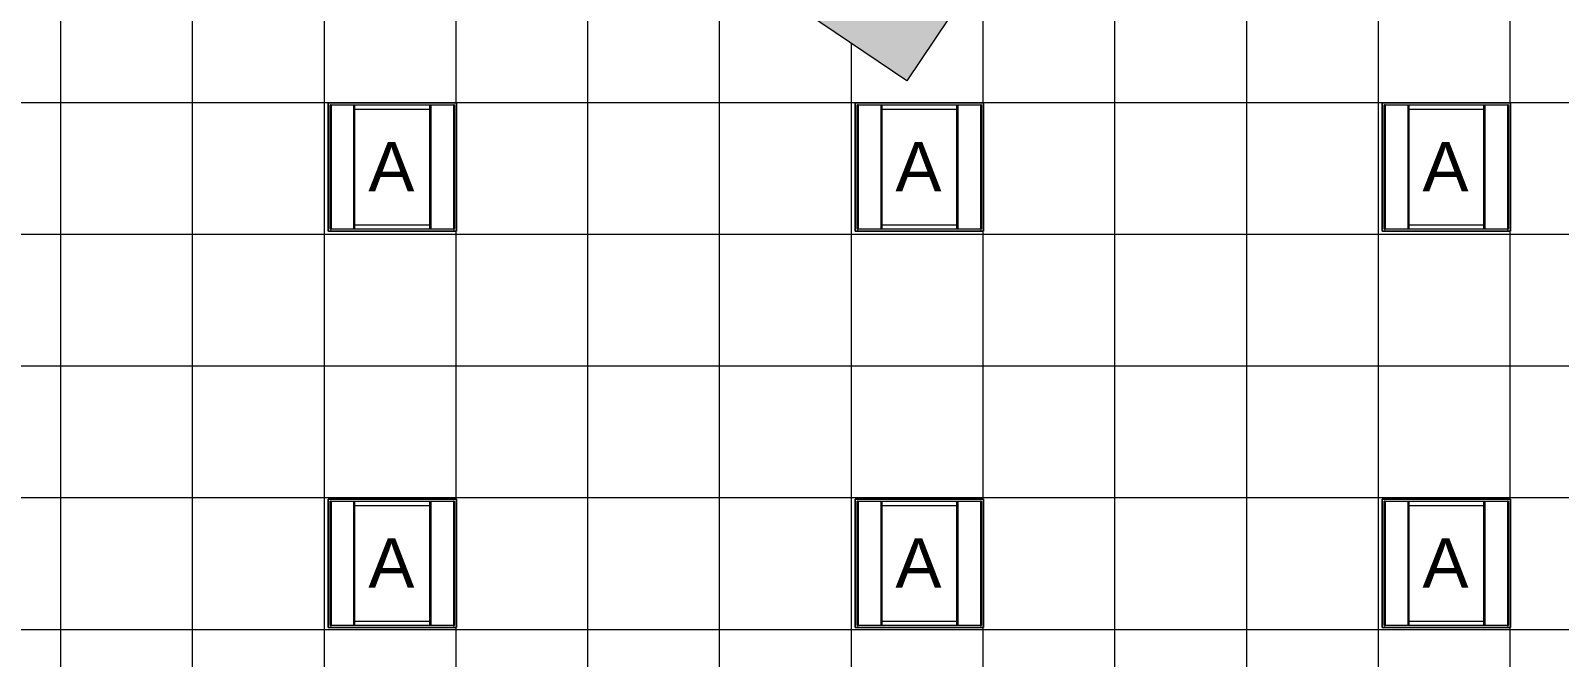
# Model space of a CAD drawing. Header units: inches. Extents: x -285 to 3116, y -17387 to -14851.
# Drawn here: x 1150.6 to 1429.1, y -15710.8 to -15596.5 of the extents above; entities that cross this region are included whole.
import ezdxf

# ---------------------------------------------------------------- set-up
doc = ezdxf.new("R2010")
doc.units = ezdxf.units.IN
doc.header["$MEASUREMENT"] = 0
for name, color, linetype, lineweight in [('A-CLNG', 13, 'Continuous', 13), ('A-CLNG-PATT', 13, 'Continuous', 13), ('E-LITE-EQPM', 33, 'Continuous', 9), ('E-LITE-EQPM-IDEN', 33, 'Continuous', 9), ('S-COLS', 52, 'Continuous', 13)]:
    doc.layers.add(name, color=color, linetype=linetype, lineweight=lineweight)
doc.styles.add('Arial', font='arial.ttf', dxfattribs={"height": 9})

# ---------------------------------------------------------------- blocks, each defined once
blk = doc.blocks.new('Concrete-Rectangular-Column - 1_10_-4868861-FIRST FLOOR RCP')
at = {"layer": 'S-COLS', "lineweight": 9}
blk.add_hatch(color=7, dxfattribs=at).paths.add_polyline_path([(-11, -11), (11, -11), (11, 11), (-11, 11), (-11, -0.73)], flags=0)
at = {"layer": 'S-COLS', "color": 8, "lineweight": 20}
for p, q in [((-11, 11), (11, 11)), ((-11, -11), (-11, 11)), ((11, 11), (11, -11)), ((11, -11), (-11, -11))]:
    blk.add_line(p, q, dxfattribs=at)
blk = doc.blocks.new('L-Recessed-Axis-Duo - 2 x 2-V6-FIRST FLOOR RCP')
at = {"layer": 'E-LITE-EQPM'}
for p, q in [((-11.7, 11.7), (-11.7, -11.7)), ((11.7, 11.7), (-11.7, 11.7)), ((-11.37, 11.26), (-11.37, 11.27)), ((-11.37, 11.14), (-11.37, 11.26)), ((11.32, 11.32), (-11.32, 11.32)), ((-11.32, 11.32), (-11.32, -11.32)), ((11.32, -11.32), (11.32, 11.32)), ((11.38, 11.27), (11.38, 11.26)), ((11.38, 11.26), (11.38, 11.14)), ((11.7, -11.7), (11.7, 11.7)), ((-11.37, 11.14), (11.38, 11.14)), ((-11.32, 7.03), (11.32, 7.03)), ((-11.32, 7.02), (11.32, 7.02)), ((-11.32, 6.85), (11.32, 6.85)), ((-10.57, 6.86), (-10.57, -6.86)), ((10.57, -6.86), (10.57, 6.86)), ((11.32, -6.85), (-11.32, -6.85)), ((-11.32, -7.02), (11.32, -7.02)), ((-11.32, -7.03), (11.32, -7.03)), ((-11.37, -11.26), (-11.37, -11.14)), ((-11.37, -11.14), (11.38, -11.14)), ((11.38, -11.14), (11.38, -11.26)), ((-11.7, -11.7), (11.7, -11.7)), ((-11.37, -11.27), (-11.37, -11.26)), ((-11.32, -11.32), (11.32, -11.32)), ((11.38, -11.26), (11.38, -11.27))]:
    blk.add_line(p, q, dxfattribs=at)
for points, knots in [([(-11.64, 11.64), (-11.65, 11.65), (-11.65, 11.65), (-11.66, 11.66), (-11.67, 11.67), (-11.68, 11.68), (-11.68, 11.68), (-11.69, 11.69), (-11.69, 11.69), (-11.7, 11.7), (-11.7, 11.7), (-11.7, 11.7), (-11.7, 11.7)], [0, 0, 0, 0, 0.166667, 0.25, 0.333333, 0.416667, 0.5, 0.583333, 0.666667, 0.75, 0.833333, 1, 1, 1, 1]), ([(11.64, 11.64), (11.65, 11.65), (11.65, 11.65), (11.66, 11.66), (11.67, 11.67), (11.68, 11.68), (11.68, 11.68), (11.69, 11.69), (11.69, 11.69), (11.7, 11.7), (11.7, 11.7), (11.7, 11.7), (11.7, 11.7)], [0, 0, 0, 0, 0.166667, 0.25, 0.333333, 0.416667, 0.5, 0.583333, 0.666667, 0.75, 0.833333, 1, 1, 1, 1]), ([(-11.7, -11.7), (-11.7, -11.7), (-11.7, -11.7), (-11.7, -11.7), (-11.69, -11.69), (-11.69, -11.69), (-11.68, -11.68), (-11.68, -11.68), (-11.67, -11.67), (-11.66, -11.66), (-11.65, -11.65), (-11.65, -11.65), (-11.64, -11.64)], [-1, -1, -1, -1, -0.833333, -0.75, -0.666667, -0.583333, -0.5, -0.416667, -0.333333, -0.25, -0.166667, 0, 0, 0, 0]), ([(11.64, -11.64), (11.65, -11.65), (11.65, -11.65), (11.66, -11.66), (11.67, -11.67), (11.68, -11.68), (11.68, -11.68), (11.69, -11.69), (11.69, -11.69), (11.7, -11.7), (11.7, -11.7), (11.7, -11.7), (11.7, -11.7)], [0, 0, 0, 0, 0.166667, 0.25, 0.333333, 0.416667, 0.5, 0.583333, 0.666667, 0.75, 0.833333, 1, 1, 1, 1])]:
    blk.add_open_spline(points, degree=3, knots=knots, dxfattribs=at)
blk = doc.blocks.new('L-Recessed-Axis-Duo - 2 x 2-V4-FIRST FLOOR RCP')
at = {"layer": 'E-LITE-EQPM'}
for p, q in [((-11.7, 11.7), (-11.7, -11.7)), ((11.7, 11.7), (-11.7, 11.7)), ((-11.37, 11.26), (-11.37, 11.27)), ((-11.37, 11.14), (-11.37, 11.26)), ((11.32, 11.32), (-11.32, 11.32)), ((-11.32, 11.32), (-11.32, -11.32)), ((11.32, -11.32), (11.32, 11.32)), ((11.38, 11.27), (11.38, 11.26)), ((11.38, 11.26), (11.38, 11.14)), ((11.7, -11.7), (11.7, 11.7)), ((-11.37, 11.14), (11.38, 11.14)), ((-11.32, 7.03), (11.32, 7.03)), ((-11.32, 7.02), (11.32, 7.02)), ((-11.32, 6.85), (11.32, 6.85)), ((-10.57, 6.86), (-10.57, -6.86)), ((10.57, -6.86), (10.57, 6.86)), ((11.32, -6.85), (-11.32, -6.85)), ((-11.32, -7.02), (11.32, -7.02)), ((-11.32, -7.03), (11.32, -7.03)), ((-11.37, -11.26), (-11.37, -11.14)), ((-11.37, -11.14), (11.38, -11.14)), ((11.38, -11.14), (11.38, -11.26)), ((-11.7, -11.7), (11.7, -11.7)), ((-11.37, -11.27), (-11.37, -11.26)), ((-11.32, -11.32), (11.32, -11.32)), ((11.38, -11.26), (11.38, -11.27))]:
    blk.add_line(p, q, dxfattribs=at)
for points, knots in [([(-11.64, 11.64), (-11.65, 11.65), (-11.65, 11.65), (-11.66, 11.66), (-11.67, 11.67), (-11.68, 11.68), (-11.68, 11.68), (-11.69, 11.69), (-11.69, 11.69), (-11.7, 11.7), (-11.7, 11.7), (-11.7, 11.7), (-11.7, 11.7)], [0, 0, 0, 0, 0.166667, 0.25, 0.333333, 0.416667, 0.5, 0.583333, 0.666667, 0.75, 0.833333, 1, 1, 1, 1]), ([(11.64, 11.64), (11.65, 11.65), (11.65, 11.65), (11.66, 11.66), (11.67, 11.67), (11.68, 11.68), (11.68, 11.68), (11.69, 11.69), (11.69, 11.69), (11.7, 11.7), (11.7, 11.7), (11.7, 11.7), (11.7, 11.7)], [0, 0, 0, 0, 0.166667, 0.25, 0.333333, 0.416667, 0.5, 0.583333, 0.666667, 0.75, 0.833333, 1, 1, 1, 1]), ([(-11.7, -11.7), (-11.7, -11.7), (-11.7, -11.7), (-11.7, -11.7), (-11.69, -11.69), (-11.69, -11.69), (-11.68, -11.68), (-11.68, -11.68), (-11.67, -11.67), (-11.66, -11.66), (-11.65, -11.65), (-11.65, -11.65), (-11.64, -11.64)], [-1, -1, -1, -1, -0.833333, -0.75, -0.666667, -0.583333, -0.5, -0.416667, -0.333333, -0.25, -0.166667, 0, 0, 0, 0]), ([(11.64, -11.64), (11.65, -11.65), (11.65, -11.65), (11.66, -11.66), (11.67, -11.67), (11.68, -11.68), (11.68, -11.68), (11.69, -11.69), (11.69, -11.69), (11.7, -11.7), (11.7, -11.7), (11.7, -11.7), (11.7, -11.7)], [0, 0, 0, 0, 0.166667, 0.25, 0.333333, 0.416667, 0.5, 0.583333, 0.666667, 0.75, 0.833333, 1, 1, 1, 1])]:
    blk.add_open_spline(points, degree=3, knots=knots, dxfattribs=at)
blk = doc.blocks.new('L-Recessed-Axis-Duo - 2 x 2-V5-FIRST FLOOR RCP')
at = {"layer": 'E-LITE-EQPM'}
for p, q in [((-11.7, 11.7), (-11.7, -11.7)), ((11.7, 11.7), (-11.7, 11.7)), ((-11.37, 11.26), (-11.37, 11.27)), ((-11.37, 11.14), (-11.37, 11.26)), ((11.32, 11.32), (-11.32, 11.32)), ((-11.32, 11.32), (-11.32, -11.32)), ((11.32, -11.32), (11.32, 11.32)), ((11.38, 11.27), (11.38, 11.26)), ((11.38, 11.26), (11.38, 11.14)), ((11.7, -11.7), (11.7, 11.7)), ((-11.37, 11.14), (11.38, 11.14)), ((-11.32, 7.03), (11.32, 7.03)), ((-11.32, 7.02), (11.32, 7.02)), ((-11.32, 6.85), (11.32, 6.85)), ((-10.57, 6.86), (-10.57, -6.86)), ((10.57, -6.86), (10.57, 6.86)), ((11.32, -6.85), (-11.32, -6.85)), ((-11.32, -7.02), (11.32, -7.02)), ((-11.32, -7.03), (11.32, -7.03)), ((-11.37, -11.26), (-11.37, -11.14)), ((-11.37, -11.14), (11.38, -11.14)), ((11.38, -11.14), (11.38, -11.26)), ((-11.7, -11.7), (11.7, -11.7)), ((-11.37, -11.27), (-11.37, -11.26)), ((-11.32, -11.32), (11.32, -11.32)), ((11.38, -11.26), (11.38, -11.27))]:
    blk.add_line(p, q, dxfattribs=at)
for points, knots in [([(-11.64, 11.64), (-11.65, 11.65), (-11.65, 11.65), (-11.66, 11.66), (-11.67, 11.67), (-11.68, 11.68), (-11.68, 11.68), (-11.69, 11.69), (-11.69, 11.69), (-11.7, 11.7), (-11.7, 11.7), (-11.7, 11.7), (-11.7, 11.7)], [0, 0, 0, 0, 0.166667, 0.25, 0.333333, 0.416667, 0.5, 0.583333, 0.666667, 0.75, 0.833333, 1, 1, 1, 1]), ([(11.64, 11.64), (11.65, 11.65), (11.65, 11.65), (11.66, 11.66), (11.67, 11.67), (11.68, 11.68), (11.68, 11.68), (11.69, 11.69), (11.69, 11.69), (11.7, 11.7), (11.7, 11.7), (11.7, 11.7), (11.7, 11.7)], [0, 0, 0, 0, 0.166667, 0.25, 0.333333, 0.416667, 0.5, 0.583333, 0.666667, 0.75, 0.833333, 1, 1, 1, 1]), ([(-11.7, -11.7), (-11.7, -11.7), (-11.7, -11.7), (-11.7, -11.7), (-11.69, -11.69), (-11.69, -11.69), (-11.68, -11.68), (-11.68, -11.68), (-11.67, -11.67), (-11.66, -11.66), (-11.65, -11.65), (-11.65, -11.65), (-11.64, -11.64)], [-1, -1, -1, -1, -0.833333, -0.75, -0.666667, -0.583333, -0.5, -0.416667, -0.333333, -0.25, -0.166667, 0, 0, 0, 0]), ([(11.64, -11.64), (11.65, -11.65), (11.65, -11.65), (11.66, -11.66), (11.67, -11.67), (11.68, -11.68), (11.68, -11.68), (11.69, -11.69), (11.69, -11.69), (11.7, -11.7), (11.7, -11.7), (11.7, -11.7), (11.7, -11.7)], [0, 0, 0, 0, 0.166667, 0.25, 0.333333, 0.416667, 0.5, 0.583333, 0.666667, 0.75, 0.833333, 1, 1, 1, 1])]:
    blk.add_open_spline(points, degree=3, knots=knots, dxfattribs=at)
blk = doc.blocks.new('L-Recessed-Axis-Duo - 2 x 2-V7-FIRST FLOOR RCP')
at = {"layer": 'E-LITE-EQPM'}
for p, q in [((-11.7, 11.7), (-11.7, -11.7)), ((11.7, 11.7), (-11.7, 11.7)), ((-11.37, 11.26), (-11.37, 11.27)), ((-11.37, 11.14), (-11.37, 11.26)), ((11.32, 11.32), (-11.32, 11.32)), ((-11.32, 11.32), (-11.32, -11.32)), ((11.32, -11.32), (11.32, 11.32)), ((11.38, 11.27), (11.38, 11.26)), ((11.38, 11.26), (11.38, 11.14)), ((11.7, -11.7), (11.7, 11.7)), ((-11.37, 11.14), (11.38, 11.14)), ((-11.32, 7.03), (11.32, 7.03)), ((-11.32, 7.02), (11.32, 7.02)), ((-11.32, 6.85), (11.32, 6.85)), ((-10.57, 6.86), (-10.57, -6.86)), ((10.57, -6.86), (10.57, 6.86)), ((11.32, -6.85), (-11.32, -6.85)), ((-11.32, -7.02), (11.32, -7.02)), ((-11.32, -7.03), (11.32, -7.03)), ((-11.37, -11.26), (-11.37, -11.14)), ((-11.37, -11.14), (11.38, -11.14)), ((11.38, -11.14), (11.38, -11.26)), ((-11.7, -11.7), (11.7, -11.7)), ((-11.37, -11.27), (-11.37, -11.26)), ((-11.32, -11.32), (11.32, -11.32)), ((11.38, -11.26), (11.38, -11.27))]:
    blk.add_line(p, q, dxfattribs=at)
for points, knots in [([(-11.64, 11.64), (-11.65, 11.65), (-11.65, 11.65), (-11.66, 11.66), (-11.67, 11.67), (-11.68, 11.68), (-11.68, 11.68), (-11.69, 11.69), (-11.69, 11.69), (-11.7, 11.7), (-11.7, 11.7), (-11.7, 11.7), (-11.7, 11.7)], [0, 0, 0, 0, 0.166667, 0.25, 0.333333, 0.416667, 0.5, 0.583333, 0.666667, 0.75, 0.833333, 1, 1, 1, 1]), ([(11.64, 11.64), (11.65, 11.65), (11.65, 11.65), (11.66, 11.66), (11.67, 11.67), (11.68, 11.68), (11.68, 11.68), (11.69, 11.69), (11.69, 11.69), (11.7, 11.7), (11.7, 11.7), (11.7, 11.7), (11.7, 11.7)], [0, 0, 0, 0, 0.166667, 0.25, 0.333333, 0.416667, 0.5, 0.583333, 0.666667, 0.75, 0.833333, 1, 1, 1, 1]), ([(-11.7, -11.7), (-11.7, -11.7), (-11.7, -11.7), (-11.7, -11.7), (-11.69, -11.69), (-11.69, -11.69), (-11.68, -11.68), (-11.68, -11.68), (-11.67, -11.67), (-11.66, -11.66), (-11.65, -11.65), (-11.65, -11.65), (-11.64, -11.64)], [-1, -1, -1, -1, -0.833333, -0.75, -0.666667, -0.583333, -0.5, -0.416667, -0.333333, -0.25, -0.166667, 0, 0, 0, 0]), ([(11.64, -11.64), (11.65, -11.65), (11.65, -11.65), (11.66, -11.66), (11.67, -11.67), (11.68, -11.68), (11.68, -11.68), (11.69, -11.69), (11.69, -11.69), (11.7, -11.7), (11.7, -11.7), (11.7, -11.7), (11.7, -11.7)], [0, 0, 0, 0, 0.166667, 0.25, 0.333333, 0.416667, 0.5, 0.583333, 0.666667, 0.75, 0.833333, 1, 1, 1, 1])]:
    blk.add_open_spline(points, degree=3, knots=knots, dxfattribs=at)

msp = doc.modelspace()

# ---------------------------------------------------------------- hatches: boundary and pattern name
at = {"layer": 'A-CLNG-PATT'}
h = msp.add_hatch(dxfattribs=at)
h.set_pattern_fill('FP_2', color=256, style=0, pattern_type=2)
h.set_pattern_definition([(0, (1132.1, -15801.672), (0, -24), []), (270, (1132.1, -15801.672), (-24, -1e-15), [])])
h.paths.add_polyline_path([(1202.25, -15939.06), (1421.45, -15834.35), (1410.22, -15806.58), (1413.69, -15805.18), (1423.56, -15829.58), (1570.54, -15770.12), (1560.01, -15744.1), (1560.32, -15743.97), (1537.86, -15688.47), (1527.03, -15692.85), (1484.49, -15587.7), (1322.31, -15587.7), (1310.18, -15605.68), (1291.95, -15593.38), (1295.77, -15587.7), (727.05, -15587.7), (727.05, -15491.75), (663.55, -15491.75), (663.55, -15467.11), (517.78, -15467.11), (517.78, -15568.14), (526.78, -15568.14), (526.78, -15568.77), (527.02, -15568.77), (527.02, -15583.95), (655.63, -15583.95), (672.18, -15625.01), (689.88, -15668.91), (689.94, -15668.88), (694.81, -15680.93), (694.74, -15680.96), (708.19, -15714.35), (708.3, -15714.31), (713.49, -15727.16), (713.38, -15727.21), (713.4, -15727.27), (771, -15704), (877.99, -15776.17), (904.83, -15736.39), (1203.2, -15937.65), (1203.02, -15937.92)], flags=0)
h.paths.add_polyline_path([(1300.78, -15849.34), (1300.78, -15825.94), (1324.18, -15825.94), (1324.18, -15849.34), (1311.22, -15849.34)], flags=0)
h.paths.add_polyline_path([(1109.35, -15849.34), (1108.78, -15849.34), (1108.78, -15825.94), (1132.18, -15825.94), (1132.18, -15849.34), (1122.81, -15849.34)], flags=0)
h.paths.add_polyline_path([(1204.78, -15849.34), (1204.78, -15825.94), (1228.18, -15825.94), (1228.18, -15849.34), (1217.02, -15849.34)], flags=0)
h.paths.add_polyline_path([(1172.62, -15809.62), (1154.38, -15797.32), (1166.68, -15779.08), (1184.92, -15791.38), (1176.64, -15803.66)], flags=0)
h.paths.add_polyline_path([(1515.05, -15777.34), (1491.65, -15777.34), (1491.65, -15753.94), (1515.05, -15753.94), (1515.05, -15770)], flags=0)
h.paths.add_polyline_path([(1217.02, -15777.34), (1204.78, -15777.34), (1204.78, -15753.94), (1228.18, -15753.94), (1228.18, -15777.34)], flags=0)
h.paths.add_polyline_path([(1012.78, -15777.34), (1012.78, -15753.94), (1036.18, -15753.94), (1036.18, -15777.34), (1015.15, -15777.34)], flags=0)
h.paths.add_polyline_path([(1396.78, -15777.34), (1396.78, -15753.94), (1420.18, -15753.94), (1420.18, -15777.34), (1405.43, -15777.34)], flags=0)
h.paths.add_polyline_path([(1300.78, -15777.34), (1300.78, -15753.94), (1324.18, -15753.94), (1324.18, -15777.34), (1311.22, -15777.34)], flags=0)
h.paths.add_polyline_path([(1108.78, -15777.34), (1108.78, -15753.94), (1132.18, -15753.94), (1132.18, -15777.34), (1109.35, -15777.34)], flags=0)
h.paths.add_polyline_path([(1053.24, -15729.09), (1035, -15716.79), (1047.3, -15698.55), (1065.54, -15710.85), (1058.97, -15720.6)], flags=0)
h.paths.add_polyline_path([(1513.09, -15705.34), (1491.65, -15705.34), (1491.65, -15681.94), (1515.05, -15681.94), (1515.05, -15705.34)], flags=0)
h.paths.add_polyline_path([(1122.81, -15705.34), (1108.78, -15705.34), (1108.78, -15681.94), (1132.18, -15681.94), (1132.18, -15705.34)], flags=0)
h.paths.add_polyline_path([(724.02, -15705.34), (724.02, -15681.94), (747.42, -15681.94), (747.42, -15705.34), (725.8, -15705.34)], flags=0)
h.paths.add_polyline_path([(1418.88, -15705.34), (1396.78, -15705.34), (1396.78, -15681.94), (1420.18, -15681.94), (1420.18, -15705.34)], flags=0)
h.paths.add_polyline_path([(1015.15, -15705.34), (1012.78, -15705.34), (1012.78, -15681.94), (1036.18, -15681.94), (1036.18, -15705.34), (1028.6, -15705.34)], flags=0)
h.paths.add_polyline_path([(1204.78, -15705.34), (1204.78, -15681.94), (1228.18, -15681.94), (1228.18, -15705.34), (1210.29, -15705.34)], flags=0)
h.paths.add_polyline_path([(820.37, -15705.34), (820.37, -15681.94), (843.77, -15681.94), (843.77, -15705.34), (826.74, -15705.34)], flags=0)
h.paths.add_polyline_path([(1324.18, -15705.34), (1300.78, -15705.34), (1300.78, -15681.94), (1324.18, -15681.94), (1324.18, -15693.27)], flags=0)
h.paths.add_polyline_path([(916.43, -15705.34), (916.43, -15681.94), (939.83, -15681.94), (939.83, -15705.34), (920.94, -15705.34)], flags=0)
h.paths.add_polyline_path([(835.1, -15678.11), (826.86, -15657.71), (847.25, -15649.47), (855.5, -15669.87), (840.19, -15676.05)], flags=0)
h.paths.add_polyline_path([(1036.18, -15633.12), (1012.78, -15633.12), (1012.78, -15609.72), (1036.18, -15609.72), (1036.18, -15631.57)], flags=0)
h.paths.add_polyline_path([(1405.43, -15633.12), (1396.78, -15633.12), (1396.78, -15609.72), (1420.18, -15609.72), (1420.18, -15633.12), (1418.88, -15633.12)], flags=0)
h.paths.add_polyline_path([(920.94, -15633.12), (916.43, -15633.12), (916.43, -15609.72), (939.83, -15609.72), (939.83, -15633.12), (934.4, -15633.12)], flags=0)
h.paths.add_polyline_path([(1311.22, -15633.12), (1300.78, -15633.12), (1300.78, -15609.72), (1324.18, -15609.72), (1324.18, -15633.12)], flags=0)
h.paths.add_polyline_path([(724.02, -15633.12), (724.02, -15609.72), (747.42, -15609.72), (747.42, -15633.12), (732.53, -15633.12)], flags=0)
h.paths.add_polyline_path([(1122.81, -15633.12), (1108.78, -15633.12), (1108.78, -15609.72), (1132.18, -15609.72), (1132.18, -15633.12)], flags=0)
h.paths.add_polyline_path([(1228.18, -15633.12), (1204.78, -15633.12), (1204.78, -15609.72), (1228.18, -15609.72), (1228.18, -15631.57)], flags=0)
h.paths.add_polyline_path([(820.37, -15633.12), (820.37, -15609.72), (843.77, -15609.72), (843.77, -15633.12), (826.74, -15633.12)], flags=0)
h.paths.add_polyline_path([(676.73, -15537.28), (676.73, -15513.88), (700.13, -15513.88), (700.13, -15537.28), (678.7, -15537.28)], flags=0)
h.paths.add_polyline_path([(627.73, -15537.28), (604.33, -15537.28), (604.33, -15513.88), (627.73, -15513.88), (627.73, -15520.51)], flags=0)
h.paths.add_polyline_path([(544.12, -15537.28), (532.33, -15537.28), (532.33, -15513.88), (555.73, -15513.88), (555.73, -15537.28)], flags=0)

# ---------------------------------------------------------------- linework, layer by layer
at = {"layer": 'A-CLNG'}
for p, q in [((1228.18, -15609.72), (1204.78, -15609.72)), ((1204.78, -15609.72), (1204.78, -15633.12)), ((1228.18, -15633.12), (1228.18, -15609.72)), ((1324.18, -15609.72), (1300.78, -15609.72)), ((1300.78, -15609.72), (1300.78, -15633.12)), ((1324.18, -15633.12), (1324.18, -15609.72)), ((1420.18, -15609.72), (1396.78, -15609.72)), ((1396.78, -15609.72), (1396.78, -15633.12)), ((1420.18, -15633.12), (1420.18, -15609.72)), ((1204.78, -15633.12), (1228.18, -15633.12)), ((1300.78, -15633.12), (1324.18, -15633.12)), ((1396.78, -15633.12), (1420.18, -15633.12)), ((1228.18, -15681.94), (1204.78, -15681.94)), ((1204.78, -15681.94), (1204.78, -15705.34)), ((1228.18, -15705.34), (1228.18, -15681.94)), ((1324.18, -15681.94), (1300.78, -15681.94)), ((1300.78, -15681.94), (1300.78, -15705.34)), ((1324.18, -15705.34), (1324.18, -15681.94)), ((1420.18, -15681.94), (1396.78, -15681.94)), ((1396.78, -15681.94), (1396.78, -15705.34)), ((1420.18, -15705.34), (1420.18, -15681.94)), ((1204.78, -15705.34), (1228.18, -15705.34)), ((1300.78, -15705.34), (1324.18, -15705.34)), ((1396.78, -15705.34), (1420.18, -15705.34))]:
    msp.add_line(p, q, dxfattribs=at)

# ---------------------------------------------------------------- block references
at = {"layer": 'E-LITE-EQPM', "extrusion": (0, 0, -1), "rotation": 270.0000000000001}
for name, p in [('L-Recessed-Axis-Duo - 2 x 2-V6-FIRST FLOOR RCP', (-1216.48, -15621.42)), ('L-Recessed-Axis-Duo - 2 x 2-V5-FIRST FLOOR RCP', (-1312.48, -15621.42)), ('L-Recessed-Axis-Duo - 2 x 2-V5-FIRST FLOOR RCP', (-1408.48, -15621.42)), ('L-Recessed-Axis-Duo - 2 x 2-V4-FIRST FLOOR RCP', (-1216.48, -15693.64)), ('L-Recessed-Axis-Duo - 2 x 2-V5-FIRST FLOOR RCP', (-1312.48, -15693.64)), ('L-Recessed-Axis-Duo - 2 x 2-V7-FIRST FLOOR RCP', (-1408.48, -15693.64))]:
    msp.add_blockref(name, p, dxfattribs=at)
at = {"layer": 'S-COLS', "lineweight": 9, "rotation": 55.99677452555961}
msp.add_blockref('Concrete-Rectangular-Column - 1_10_-4868861-FIRST FLOOR RCP', (1307.22, -15590.41), dxfattribs=at)

# ---------------------------------------------------------------- texts
at = {"layer": 'E-LITE-EQPM-IDEN', "char_height": 9, "width": 10.302, "attachment_point": 1, "style": 'Arial'}
for insert in [(1212.13, -15616.83), (1308.13, -15616.83), (1404.13, -15616.83), (1212.13, -15689.05), (1308.13, -15689.05), (1404.13, -15689.05)]:
    msp.add_mtext('A', dxfattribs=dict(at, insert=insert))

doc.saveas('drawing.dxf')
